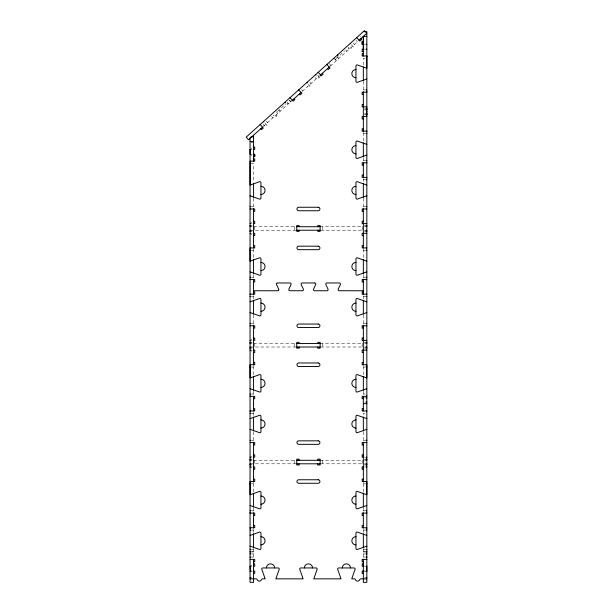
<?xml version="1.0" encoding="UTF-8"?>
<svg xmlns="http://www.w3.org/2000/svg" width="613" height="613" viewBox="0 0 613 613"><rect width="100%" height="100%" fill="white"/><g stroke="black" fill="none" stroke-linecap="round" stroke-linejoin="round"><path stroke-width="0.46" stroke-dasharray="3.06 2.3" d="M277.306 111.474L284.769 104.762M285.007 104.547L285.466 104.133M285.765 103.865L286.072 103.436M335.909 58.718L344.744 50.756M263.238 126.5L291.489 101.068M302.278 91.352L319.641 75.721M330.2 66.212L357.969 41.209M320.346 76.656L318.714 78.119L316.76 75.951M364.651 44.305L365.532 44.305M364.651 49.178L365.532 49.178M365.095 58.327L363.34 58.327L363.34 65.974M363.34 89.873L365.532 89.873M364.651 108.754L365.532 108.754M364.651 109.145L365.532 109.145M364.651 109.926L365.532 109.926M364.651 113.428L365.532 113.428M364.651 114.21L365.532 114.21M364.651 114.593L365.532 114.593M363.34 133.481L365.532 133.481M250.932 142.699L253.552 142.699M250.932 148.538L251.805 148.538M251.223 149.419L252.096 149.419M251.223 154.284L252.096 154.284M250.932 155.158L251.805 155.158M363.34 160.437L365.532 160.437M250.932 163.487L253.552 163.487L253.552 182.26M363.34 179.709L365.532 179.709M251.368 206.665L253.552 206.665M363.34 206.665L365.532 206.665M250.932 222.726L251.805 222.726M251.368 223.599L252.02 223.599M251.368 225.546L252.02 225.546M364.651 225.546L365.532 225.546M251.368 225.936L252.02 225.936M364.651 225.936L365.532 225.936M250.05 226.718L252.02 226.718M253.552 226.718L296.769 226.718M320.124 226.718L363.34 226.718M364.651 226.718L366.842 226.718M250.05 230.22L295.987 230.22M320.906 230.22L362.39 230.22M364.651 230.22L366.842 230.22M251.368 231.001L252.02 231.001M364.651 231.001L365.532 231.001M251.368 231.392L252.02 231.392M364.651 231.392L365.532 231.392M251.368 233.338L252.02 233.338M250.932 234.212L251.805 234.212M251.368 250.273L253.552 250.273M363.34 250.273L365.532 250.273M251.368 277.229L253.552 277.229M363.34 277.229L365.532 277.229M251.368 296.5L253.552 296.5M363.34 296.5L365.532 296.5M251.368 323.457L253.552 323.457M363.34 323.457L365.532 323.457M250.932 339.518L251.805 339.518M251.368 340.391L252.02 340.391M251.368 342.345L252.02 342.345M364.651 342.345L365.532 342.345M251.368 342.728L252.02 342.728M364.651 342.728L365.532 342.728M250.05 343.51L252.02 343.51M253.552 343.51L296.769 343.51M320.124 343.51L363.34 343.51M364.651 343.51L366.842 343.51M250.05 347.012L295.987 347.012M320.906 347.012L362.39 347.012M364.651 347.012L366.842 347.012M251.368 347.793L252.02 347.793M364.651 347.793L365.532 347.793M251.368 348.184L252.02 348.184M364.651 348.184L365.532 348.184M251.368 350.13L252.02 350.13M250.932 351.004L251.805 351.004M251.368 367.064L253.552 367.064M363.34 367.064L365.532 367.064M251.368 394.021L253.552 394.021M363.34 394.021L365.095 394.021M364.651 397.86L365.532 397.86M364.651 402.082L365.532 402.082M251.368 413.292L253.552 413.292M365.095 413.292L363.34 413.292L363.34 416.081M251.368 440.249L253.552 440.249M363.34 440.249L365.532 440.249M250.932 456.31L251.805 456.31M251.368 457.191L252.02 457.191M364.651 457.191L365.532 457.191M251.368 459.137L252.02 459.137M364.651 459.137L365.532 459.137M251.368 459.52L252.02 459.52M364.651 459.52L365.532 459.52M250.05 460.302L252.02 460.302M253.552 460.302L296.769 460.302M320.124 460.302L363.34 460.302M364.651 460.302L366.842 460.302M250.05 463.803L295.987 463.803M320.906 463.803L362.39 463.803M364.651 463.803L366.842 463.803M251.368 464.585L252.02 464.585M364.651 464.585L365.532 464.585M251.368 464.976L252.02 464.976M364.651 464.976L365.532 464.976M251.368 466.922L252.02 466.922M364.651 466.922L365.532 466.922M250.932 467.796L251.805 467.796M251.368 483.856L253.552 483.856M363.34 483.856L365.532 483.856M251.368 510.813L253.552 510.813M363.34 510.813L365.532 510.813M251.368 530.084L253.552 530.084M363.34 530.084L365.532 530.084M251.368 549.646L253.552 549.646M363.34 549.646L365.532 549.646M251.368 551.593L253.552 551.593M363.34 551.593L365.532 551.593M251.368 551.984L253.552 551.984M363.34 551.984L365.532 551.984M251.368 553.93L253.552 553.93M363.34 553.93L365.532 553.93M251.368 557.048L253.552 557.048M363.34 557.048L365.532 557.048M250.932 565.316L251.805 565.316M251.223 566.197L252.096 566.197M364.651 566.197L365.532 566.197M251.223 571.063L252.096 571.063M364.804 571.063L365.386 571.063M251.368 571.201L252.02 571.201M364.651 571.201L365.532 571.201M251.368 577.676L252.02 577.676M364.651 577.676L365.532 577.676M360.076 36.443L360.62 36.88M334.905 59.032L336.077 60.327M276.302 111.788L277.766 113.42M356.153 40.481L357.325 41.784M353.218 43.132L354.391 44.427M351.479 44.695L353.433 46.864L351.701 48.427L350.92 47.553M349.387 48.933L348.215 47.63L349.096 48.611M345.732 49.868L346.943 51.132M337.058 56.503L338.851 58.419M334.024 58.051L336.368 60.656M329.204 63.568L330.966 65.522M317.641 75.161L318.814 76.464M315.028 77.514L316.201 78.816M309.818 82.203L310.99 83.506M308.477 84.203L310.04 85.935L308.301 87.498L307.519 86.632M301.596 89.605L302.768 90.908M289.443 100.547L290.616 101.85M279.038 109.919L280.248 111.183M276.271 114.761L277.053 115.635L275.321 117.198L273.367 115.029M271.628 116.593L272.8 117.888M266.425 121.274L267.597 122.577M265.077 123.274L266.64 125.014L264.908 126.577L264.126 125.703M263.084 124.286L264.257 125.588M363.34 81.268L363.34 90.456M363.34 132.6L363.34 141.841M363.34 157.648L363.34 161.748M363.34 178.536L363.34 182.498M363.34 198.298L363.34 207.692M363.34 249.1L363.34 258.64M363.34 274.44L363.34 278.103M363.34 295.772L363.34 299.29M363.34 315.09L363.34 324.193M363.34 366.329L363.34 375.432M363.34 391.232L363.34 395.577M363.34 431.889L363.34 441.421M363.34 483.565L363.34 492.224M363.34 508.024L363.34 511.84M363.34 529.502L363.34 532.528M363.34 548.428L363.34 558.65M362.176 226.718L362.176 230.22M362.176 343.51L362.176 347.012M362.176 460.302L362.176 463.803M322.461 226.718L322.461 230.22M322.461 343.51L322.461 347.012M322.461 460.302L322.461 463.803M294.432 226.718L294.432 230.22M294.432 343.51L294.432 347.012M294.432 460.302L294.432 463.803M254.724 226.718L254.724 230.22M254.724 343.51L254.724 347.012M254.724 460.302L254.724 463.803M253.552 198.221L253.552 207.692M253.552 249.1L253.552 258.64M253.552 274.44L253.552 278.103M253.552 295.772L253.552 299.29M253.552 315.09L253.552 324.193M253.552 366.329L253.552 375.432M253.552 391.232L253.552 395.339M253.552 412.273L253.552 416.081M253.552 431.889L253.552 441.421M253.552 483.565L253.552 492.224M253.552 508.024L253.552 511.84M253.552 529.502L253.552 532.528M253.552 548.428L253.552 558.65M290.202 101.045L289.62 100.394L290.784 101.697L290.202 101.045M288.34 103.896L287.168 102.593L288.309 103.934"/><path stroke-width="0.92" d="M250.05 149.718L250.487 149.419M250.487 566.197L250.05 566.197L250.342 571.063M250.05 294.638L250.05 294.163L254.724 294.163L254.724 291.826L253.552 291.826M250.05 149.419L250.05 154.284L250.487 154.284M250.05 411.43L250.05 410.955L254.724 410.955L254.724 408.618L253.552 408.618M250.05 528.222L250.05 527.747L254.724 527.747L254.724 525.41L253.552 525.41M253.552 403.967L253.552 403.346M253.552 520.759L253.552 520.138M250.05 195.823A1.165 1.165 0 0 1 250.388 195.876L259.782 199.164A1.165 1.165 0 0 0 260.954 197.999L260.954 182.812A1.165 1.165 0 0 0 259.782 181.647L250.388 184.934A1.165 1.165 0 0 1 250.05 184.98L250.05 161.15L254.724 161.15L254.724 158.813L253.552 158.813L253.552 156.621L254.724 156.621L254.724 154.284L253.552 154.284M363.34 49.178L363.34 44.305M362.176 44.259L362.176 41.922L363.34 41.975L363.34 36.374L366.842 36.374M366.842 177.847L366.842 177.372L362.176 177.372L362.176 175.034L363.34 175.034M366.842 131.749L366.842 131.144L362.176 131.144L362.176 128.807L363.34 128.807M366.842 114.715L366.842 113.505M366.842 112.286L366.842 111.068M366.842 109.85L366.842 108.631M366.842 107.421L366.842 106.808L362.176 106.808L362.176 104.471L363.34 104.471M366.842 56.748L366.842 55.99L362.176 55.99L362.176 53.653L363.34 53.653M366.842 528.222L366.842 527.747L362.176 527.747L362.176 525.41L363.34 525.41M366.842 411.43L366.842 410.955L362.176 410.955L362.176 408.618L363.34 408.618M366.842 55.99L366.842 68.189A1.172 1.172 0 0 1 366.513 68.143L357.111 64.855A1.165 1.165 0 0 0 355.946 66.02L355.946 81.207A1.165 1.165 0 0 0 357.111 82.372L366.513 79.085A1.165 1.165 0 0 1 366.842 79.031M314.615 282.968L302.278 282.968A1.165 1.165 0 0 0 301.198 284.578L303.343 289.091A1.165 1.165 0 0 1 302.577 290.723L289.803 290.746A1.165 1.165 0 0 1 289.382 290.616L289.045 290.332A1.165 1.165 0 0 1 288.892 290.087L288.8 289.359A1.165 1.165 0 0 1 288.892 289.091L291.098 284.371A1.165 1.165 0 0 0 290.171 282.991L277.612 282.968A1.165 1.165 0 0 0 276.563 284.639L278.677 289.091A1.165 1.165 0 0 1 277.697 290.754L253.552 290.761M314.829 282.991L315.182 283.114A1.165 1.165 0 0 1 315.603 283.52L315.787 284.072A1.165 1.165 0 0 1 315.726 284.509L313.504 289.221A1.165 1.165 0 0 0 313.442 289.512L313.618 290.217A1.165 1.165 0 0 0 314.607 290.761L326.951 290.761A1.165 1.165 0 0 0 328.032 289.152L325.886 284.639A1.165 1.165 0 0 1 326.944 282.968L339.426 282.984A1.165 1.165 0 0 1 339.709 283.053L340.184 283.398A1.165 1.165 0 0 1 340.43 283.919L340.43 284.371A1.165 1.165 0 0 1 340.338 284.639L338.215 289.091A1.165 1.165 0 0 0 339.058 290.738L363.34 290.761M262.525 127.152L248.503 139.772L246.158 137.166L364.459 30.65L366.804 33.255L358.942 40.328M291.895 100.701L301.251 92.272M320.323 75.108L329.434 66.901M363.34 31.638L366.842 31.638L366.842 582.35L363.34 582.35L363.34 559.378M363.34 41.584L362.176 41.584L362.176 44.305L363.923 44.259M362.176 41.922L363.34 41.922M366.183 44.305L366.842 44.305M363.923 49.124L362.176 49.178L362.176 51.507M366.183 49.178L366.842 49.178M362.176 51.461L363.34 51.507M366.191 89.873L366.842 89.873M363.34 94.548L362.176 94.548L362.176 92.211L366.842 92.211L366.842 91.391M366.191 108.754L366.842 108.754M366.191 109.145L366.842 109.145M366.191 109.926L366.842 109.926M366.191 113.428L366.842 113.428M366.191 114.21L366.842 114.21M366.191 114.593L366.842 114.593M363.34 118.876L362.176 118.876L362.176 116.539L366.842 116.539L366.842 115.934M366.191 133.481L366.842 133.481M250.932 136.799L253.552 136.799M250.05 141.534L253.552 141.534M253.552 147.082L254.724 147.082L254.724 149.419L253.552 149.419M366.191 160.437L366.842 160.437M363.34 165.112L362.176 165.112L362.176 162.774L366.842 162.774L366.842 162.299M366.191 179.709L366.842 179.709M250.05 206.665L250.487 206.665M366.191 206.665L366.842 206.665M250.05 209.002L254.724 209.002L254.724 211.339L253.552 211.339M366.842 209.002L362.176 209.002L362.176 211.339L363.34 211.339M253.552 221.27L254.724 221.27L254.724 223.599L253.552 223.599M363.34 221.27L362.176 221.27L362.176 223.599L366.842 223.599M250.05 223.599L250.487 223.599M250.05 225.546L250.487 225.546M366.191 225.546L366.842 225.546M250.05 225.936L250.487 225.936M366.191 225.936L366.842 225.936M250.05 226.718L250.487 226.718M296.769 226.718L320.124 226.718M366.191 226.718L366.842 226.718M250.05 230.22L250.487 230.22M296.769 230.22L320.124 230.22M366.191 230.22L366.842 230.22M250.05 231.001L250.487 231.001M366.191 231.001L366.842 231.001M250.05 231.392L250.487 231.392M366.191 231.392L366.842 231.392M250.05 233.338L250.487 233.338M253.552 233.338L254.724 233.338L254.724 235.668L253.552 235.668M366.842 233.338L362.176 233.338L362.176 235.668L363.34 235.668M253.552 245.598L254.724 245.598L254.724 247.936L250.05 247.936L250.05 261.115A1.165 1.165 0 0 0 250.388 261.061L259.782 257.774A1.165 1.165 0 0 1 260.954 258.939L260.954 274.126A1.165 1.165 0 0 1 259.782 275.291L250.388 272.003A1.165 1.165 0 0 0 250.05 271.957M363.34 245.598L362.176 245.598L362.176 247.936L366.842 247.936M250.05 250.273L250.487 250.273M366.191 250.273L366.842 250.273M250.05 277.229L250.487 277.229M366.191 277.229L366.842 277.229M366.842 279.566L362.176 279.566L362.176 281.903L363.34 281.903M253.552 281.903L254.724 281.903L254.724 279.566L250.05 279.566L250.05 279.091M363.34 291.826L362.176 291.826L362.176 294.163L366.842 294.163M250.05 296.5L250.487 296.5M366.191 296.5L366.842 296.5M250.05 323.457L250.487 323.457M366.191 323.457L366.842 323.457M250.05 325.794L254.724 325.794L254.724 328.131L253.552 328.131M366.842 325.794L362.176 325.794L362.176 328.131L363.34 328.131M253.552 338.062L254.724 338.062L254.724 340.391L253.552 340.391M363.34 338.062L362.176 338.062L362.176 340.391L366.842 340.391M250.05 340.391L250.487 340.391M250.05 342.345L250.487 342.345M366.191 342.345L366.842 342.345M250.05 342.728L250.487 342.728M366.191 342.728L366.842 342.728M250.05 343.51L250.487 343.51M296.769 343.51L320.124 343.51M366.191 343.51L366.842 343.51M250.05 347.012L250.487 347.012M296.769 347.012L320.124 347.012M366.191 347.012L366.842 347.012M250.05 347.793L250.487 347.793M366.191 347.793L366.842 347.793M250.05 348.184L250.487 348.184M366.191 348.184L366.842 348.184M250.05 350.13L250.487 350.13M253.552 350.13L254.724 350.13L254.724 352.46L253.552 352.46M366.842 350.13L362.176 350.13L362.176 352.46L363.34 352.46M253.552 362.39L254.724 362.39L254.724 364.727L250.05 364.727L250.05 377.907A1.165 1.165 0 0 0 250.388 377.853L259.782 374.566A1.165 1.165 0 0 1 260.954 375.731L260.954 390.918A1.165 1.165 0 0 1 259.782 392.082L250.388 388.795A1.165 1.165 0 0 0 250.05 388.749M363.34 362.39L362.176 362.39L362.176 364.727L366.842 364.727L366.842 377.907A1.165 1.165 0 0 1 366.513 377.853L357.111 374.566A1.165 1.165 0 0 0 355.946 375.731L355.946 390.918A1.165 1.165 0 0 0 357.111 392.082L366.513 388.795A1.165 1.165 0 0 1 366.842 388.749M250.05 367.064L250.487 367.064M366.191 367.064L366.842 367.064M250.05 394.021L250.487 394.021M363.34 397.86L363.777 397.86M366.191 397.86L366.842 397.86M253.552 398.695L254.724 398.695L254.724 396.358L250.05 396.358L250.05 395.883M363.34 398.695L362.176 398.695L362.176 396.358L366.842 396.358L366.842 395.883M366.191 402.082L366.842 402.082M363.34 403.66L366.842 403.66M250.05 413.292L250.487 413.292M250.05 440.249L250.487 440.249M366.191 440.249L366.842 440.249M250.05 442.586L254.724 442.586L254.724 444.923L253.552 444.923M366.842 442.586L362.176 442.586L362.176 444.923L363.34 444.923M253.552 454.854L254.724 454.854L254.724 457.191L253.552 457.191M363.34 454.854L362.176 454.854L362.176 457.191L363.777 457.191M250.05 457.191L250.487 457.191M366.191 457.191L366.842 457.191M250.05 459.137L250.487 459.137M366.191 459.137L366.842 459.137M250.05 459.52L250.487 459.52M366.191 459.52L366.842 459.52M250.05 460.302L250.487 460.302M296.769 460.302L320.124 460.302M366.191 460.302L366.842 460.302M250.05 463.803L250.487 463.803M296.769 463.803L320.124 463.803M366.191 463.803L366.842 463.803M250.05 464.585L250.487 464.585M366.191 464.585L366.842 464.585M250.05 464.976L250.487 464.976M366.191 464.976L366.842 464.976M250.05 466.922L250.487 466.922M253.552 466.922L254.724 466.922L254.724 469.259L253.552 469.259M363.777 466.922L362.176 466.922L362.176 469.259L363.34 469.259M366.191 466.922L366.842 466.922M253.552 479.182L254.724 479.182L254.724 481.519L250.05 481.519L250.05 494.699A1.165 1.165 0 0 0 250.388 494.645L259.782 491.358A1.165 1.165 0 0 1 260.954 492.523L260.954 507.71A1.165 1.165 0 0 1 259.782 508.874L250.388 505.587A1.165 1.165 0 0 0 250.05 505.541M363.34 479.182L362.176 479.182L362.176 481.519L366.842 481.519L366.842 494.699A1.165 1.165 0 0 1 366.513 494.645L357.111 491.358A1.165 1.165 0 0 0 355.946 492.523L355.946 507.71A1.165 1.165 0 0 0 357.111 508.874L366.513 505.587A1.165 1.165 0 0 1 366.842 505.541M250.05 483.856L250.487 483.856M366.191 483.856L366.842 483.856M250.05 510.813L250.487 510.813M366.191 510.813L366.842 510.813M253.552 515.487L254.724 515.487L254.724 513.15L250.05 513.15L250.05 512.675M363.34 515.487L362.176 515.487L362.176 513.15L366.842 513.15L366.842 512.675M250.05 530.084L250.487 530.084M366.191 530.084L366.842 530.084M250.05 549.646L250.487 549.646M366.191 549.646L366.842 549.646M250.05 551.593L250.487 551.593M366.191 551.593L366.842 551.593M250.05 551.984L250.487 551.984M366.191 551.984L366.842 551.984M250.05 553.93L250.487 553.93M366.191 553.93L366.842 553.93M250.05 557.048L250.487 557.048M366.191 557.048L366.842 557.048M250.05 559.378L254.724 559.378L254.724 561.715L253.552 561.715M366.842 559.378L362.176 559.378L362.176 561.715L363.34 561.715L363.34 563.86L362.176 563.86L362.176 566.197L363.923 566.197M253.552 563.86L254.724 563.86L254.724 566.197L253.544 566.197M366.191 566.197L366.842 566.197L366.842 571.063L366.26 571.063M253.544 571.063L254.724 571.063L254.724 573.393L253.552 573.393M363.923 571.063L362.176 571.063L362.176 573.393L363.34 573.393M250.05 571.201L250.487 571.201M363.34 571.201L363.777 571.201M366.191 571.201L366.842 571.201M250.05 577.676L250.487 577.676M366.191 577.676L366.842 577.676M250.05 578.848L256.019 578.848A1.165 1.165 0 0 1 257.123 579.622A2.337 2.337 0 0 0 261.521 579.622A1.165 1.165 0 0 1 262.625 578.848L265.092 578.848A1.165 1.165 0 0 0 265.038 578.511L261.751 569.117A1.165 1.165 0 0 1 262.916 567.945L278.103 567.945A1.165 1.165 0 0 1 279.267 569.117L275.98 578.511A1.165 1.165 0 0 0 275.934 578.848L303.029 578.848A1.165 1.165 0 0 0 302.975 578.511L299.688 569.117A1.165 1.165 0 0 1 300.853 567.945L316.04 567.945A1.165 1.165 0 0 1 317.205 569.117L313.917 578.511A1.165 1.165 0 0 0 313.871 578.848L340.966 578.848A1.165 1.165 0 0 0 340.912 578.511L337.625 569.117A1.165 1.165 0 0 1 338.797 567.945L353.977 567.945A1.165 1.165 0 0 1 355.142 569.117L351.854 578.511A1.165 1.165 0 0 0 351.808 578.848L354.268 578.848A1.165 1.165 0 0 1 355.371 579.622A2.337 2.337 0 0 0 359.777 579.622A1.165 1.165 0 0 1 360.881 578.848L366.842 578.848M307.305 82.901L306.914 82.464M360.796 38.657L361.578 39.531L359.846 41.086L356.72 37.615M350.307 43.393L350.697 43.822M337.495 54.925L338.008 55.499M326.882 64.48L330.009 67.951L328.277 69.514L327.495 68.648M322.285 73.338L323.066 74.204L321.335 75.767L318.208 72.296M315.588 74.648L315.979 75.085M298.692 89.866L301.818 93.337L300.079 94.9L299.297 94.034M294.094 98.724L294.876 99.59L293.137 101.153L290.01 97.682M284.968 102.218L285.336 102.624M263.513 121.543L263.904 121.972M260.18 124.546L263.306 128.017L261.567 129.581L260.786 128.707M363.34 36.374L363.34 55.99M363.34 66.932L363.34 80.311M363.34 91.628L363.34 131.435M363.34 142.775L363.34 156.721M363.34 162.774L363.34 177.517M363.34 183.425L363.34 197.371M363.34 208.711L363.34 247.936M363.34 259.567L363.34 273.513M363.34 279.275L363.34 294.6M363.34 300.217L363.34 314.163M363.34 325.212L363.34 365.019M363.34 376.359L363.34 390.305M363.34 396.358L363.34 410.955M363.34 417.009L363.34 430.954M363.34 442.295L363.34 482.102M363.34 493.151L363.34 507.097M363.34 512.713L363.34 528.038M363.34 533.754L363.34 547.202M317.795 226.718L317.795 225.546L320.124 225.546L320.124 231.392L317.795 231.392L317.795 230.22M317.795 343.51L317.795 342.345L320.124 342.345L320.124 348.184L317.795 348.184L317.795 347.012M317.795 460.302L317.795 459.137L320.124 459.137L320.124 464.976L317.795 464.976L317.795 463.803M299.106 226.718L299.106 225.546L296.769 225.546L296.769 231.392L299.106 231.392L299.106 230.22M299.106 343.51L299.106 342.345L296.769 342.345L296.769 348.184L299.106 348.184L299.106 347.012M299.106 460.302L299.106 459.137L296.769 459.137L296.769 464.976L299.106 464.976L299.106 463.803M254.724 154.284L254.724 156.621M253.552 135.22L253.552 161.15M253.552 183.195L253.552 197.279M253.552 208.711L253.552 247.936M253.552 259.567L253.552 273.513M253.552 279.275L253.552 294.6M253.552 300.217L253.552 314.163M253.552 325.212L253.552 365.019M253.552 376.359L253.552 390.305M253.552 396.358L253.552 410.955M253.552 417.009L253.552 430.954M253.552 442.295L253.552 482.102M253.552 493.151L253.552 507.097M253.552 512.713L253.552 528.038M253.552 533.754L253.552 547.202M253.552 559.378L253.552 582.35L250.05 582.35L250.05 137.641M260.954 186.314A4.084 4.084 0 0 1 265.038 190.405A4.084 4.084 0 0 1 260.954 194.49M366.842 195.823A1.165 1.165 0 0 0 366.513 195.876L357.111 199.164A1.165 1.165 0 0 1 355.946 197.999L355.946 182.812A1.165 1.165 0 0 1 357.111 181.647L366.513 184.934A1.172 1.172 0 0 0 366.842 184.98M355.946 194.49A4.084 4.084 0 0 1 351.854 190.405A4.084 4.084 0 0 1 355.946 186.314M366.842 155.158A1.165 1.165 0 0 0 366.513 155.212L357.111 158.499A1.165 1.165 0 0 1 355.946 157.334L355.946 142.147A1.165 1.165 0 0 1 357.111 140.982L366.513 144.27A1.165 1.165 0 0 0 366.842 144.316M355.946 153.825A4.084 4.084 0 0 1 351.854 149.741A4.084 4.084 0 0 1 355.946 145.649M355.946 77.698A4.084 4.084 0 0 1 351.854 73.614A4.084 4.084 0 0 1 355.946 69.522M366.842 261.115A1.165 1.165 0 0 1 366.513 261.061L357.111 257.774A1.165 1.165 0 0 0 355.946 258.939L355.946 274.126A1.165 1.165 0 0 0 357.111 275.291L366.513 272.003A1.165 1.165 0 0 1 366.842 271.957M355.946 270.624A4.084 4.084 0 0 1 351.854 266.532A4.084 4.084 0 0 1 355.946 262.448M276.593 283.574A1.142 1.142 0 0 1 276.762 283.344M278.647 290.156A1.195 1.195 0 0 1 278.478 290.386M260.954 262.448A4.084 4.084 0 0 1 265.038 266.532A4.084 4.084 0 0 1 260.954 270.624M250.05 312.615A1.165 1.165 0 0 1 250.388 312.668L259.782 315.956A1.165 1.165 0 0 0 260.954 314.791L260.954 299.604A1.165 1.165 0 0 0 259.782 298.439L250.388 301.726A1.165 1.165 0 0 1 250.05 301.78M260.954 303.113A4.084 4.084 0 0 1 265.038 307.197A4.084 4.084 0 0 1 260.954 311.281M366.842 301.78A1.165 1.165 0 0 1 366.513 301.726L357.111 298.439A1.165 1.165 0 0 0 355.946 299.604L355.946 314.791A1.165 1.165 0 0 0 357.111 315.956L366.513 312.668A1.165 1.165 0 0 1 366.842 312.615M355.946 311.281A4.084 4.084 0 0 1 351.854 307.197A4.084 4.084 0 0 1 355.946 303.113M260.954 379.24A4.084 4.084 0 0 1 265.038 383.324A4.084 4.084 0 0 1 260.954 387.416M250.05 418.572A1.165 1.165 0 0 0 250.388 418.518L259.782 415.231A1.165 1.165 0 0 1 260.954 416.396L260.954 431.583A1.165 1.165 0 0 1 259.782 432.747L250.388 429.46A1.165 1.165 0 0 0 250.05 429.414M260.954 419.905A4.084 4.084 0 0 1 265.038 423.989A4.084 4.084 0 0 1 260.954 428.081M366.842 429.414A1.165 1.165 0 0 0 366.513 429.46L357.111 432.747A1.165 1.165 0 0 1 355.946 431.583L355.946 416.396A1.165 1.165 0 0 1 357.111 415.231L366.513 418.518A1.165 1.165 0 0 0 366.842 418.572M355.946 428.081A4.084 4.084 0 0 1 351.854 423.989A4.084 4.084 0 0 1 355.946 419.905M355.946 387.416A4.084 4.084 0 0 1 351.854 383.324A4.084 4.084 0 0 1 355.946 379.24M260.954 496.032A4.084 4.084 0 0 1 265.038 500.116A4.084 4.084 0 0 1 260.954 504.208M250.05 535.364A1.165 1.165 0 0 0 250.388 535.31L259.782 532.023A1.165 1.165 0 0 1 260.954 533.187L260.954 548.374A1.165 1.165 0 0 1 259.782 549.539L250.388 546.252A1.165 1.165 0 0 0 250.05 546.206M260.954 536.697A4.084 4.084 0 0 1 265.038 540.781A4.084 4.084 0 0 1 260.954 544.873M366.842 546.206A1.165 1.165 0 0 0 366.513 546.252L357.111 549.539A1.165 1.165 0 0 1 355.946 548.374L355.946 533.187A1.165 1.165 0 0 1 357.111 532.023L366.513 535.31A1.165 1.165 0 0 0 366.842 535.364M355.946 544.873A4.084 4.084 0 0 1 351.854 540.781A4.084 4.084 0 0 1 355.946 536.697M355.946 504.208A4.084 4.084 0 0 1 351.854 500.116A4.084 4.084 0 0 1 355.946 496.032M266.425 567.945A4.084 4.084 0 0 1 270.509 563.86A4.084 4.084 0 0 1 274.601 567.945M304.362 567.945A4.084 4.084 0 0 1 308.446 563.86A4.084 4.084 0 0 1 312.538 567.945M342.299 567.945A4.084 4.084 0 0 1 346.383 563.86A4.084 4.084 0 0 1 350.475 567.945M318.178 207.248L298.715 207.248A1.755 1.755 0 0 0 296.96 209.002A1.755 1.755 0 0 0 298.715 210.757L318.178 210.757A1.755 1.755 0 0 0 319.932 209.002A1.755 1.755 0 0 0 318.178 207.248M318.178 246.181L298.715 246.181A1.755 1.755 0 0 0 296.96 247.936A1.755 1.755 0 0 0 298.715 249.683L318.178 249.683A1.755 1.755 0 0 0 319.932 247.936A1.755 1.755 0 0 0 318.178 246.181M318.178 324.047L298.715 324.047A1.755 1.755 0 0 0 296.96 325.794A1.755 1.755 0 0 0 298.715 327.549L318.178 327.549A1.755 1.755 0 0 0 319.932 325.794A1.755 1.755 0 0 0 318.178 324.047M318.178 362.973L298.715 362.973A1.755 1.755 0 0 0 296.96 364.727A1.755 1.755 0 0 0 298.715 366.482L318.178 366.482A1.755 1.755 0 0 0 319.932 364.727A1.755 1.755 0 0 0 318.178 362.973M318.178 440.839L298.715 440.839A1.755 1.755 0 0 0 296.96 442.586A1.755 1.755 0 0 0 298.715 444.341L318.178 444.341A1.755 1.755 0 0 0 319.932 442.586A1.755 1.755 0 0 0 318.178 440.839M318.178 479.764L298.715 479.764A1.755 1.755 0 0 0 296.96 481.519A1.755 1.755 0 0 0 298.715 483.274L318.178 483.274A1.755 1.755 0 0 0 319.932 481.519A1.755 1.755 0 0 0 318.178 479.764"/></g></svg>
